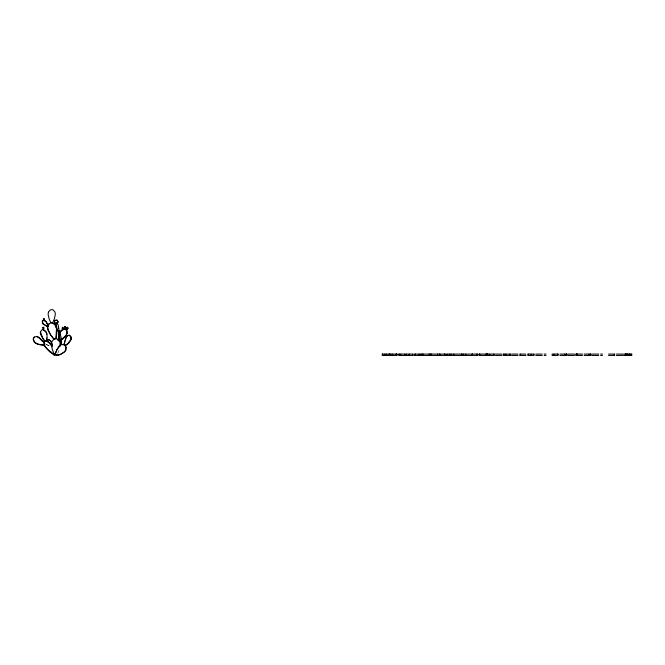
<?xml version="1.0" encoding="UTF-8"?>
<svg xmlns="http://www.w3.org/2000/svg" width="665" height="665" viewBox="0 0 665 665"><rect width="100%" height="100%" fill="white"/><g stroke="black" fill="none" stroke-linecap="round" stroke-linejoin="round"><path stroke-width="0.5" stroke-dasharray="3.33 2.49" d="M57.705 353.472L59.193 349.998M49.044 345.451L46.001 344.412M49.177 345.667L46.134 344.628L45.444 343.705"/><path stroke-width="1" d="M65.394 327.23L64.796 329.507L64.347 328.618M67.223 329.532L66.026 329.99L66.691 327.488M66.425 330.181L66.143 328.901M43.316 318.959L44.389 318.768L44.231 320.464L43.308 318.934M44.422 319.774L44.48 319.109M55.902 338.635L56.45 329.483M54.713 321.079L54.572 324.703L55.353 325.069L54.646 324.562L54.497 322.733M62.078 328.36L63.025 329.674L62.693 327.172M58.237 340.422L58.869 336.881M46.824 337.878L46.168 341.494L47.09 337.579L47.016 333.963L46.301 331.968L44.331 330.106L42.868 329.665L41.621 330.106L40.282 332.259L40.54 334.262L44.63 341.494L46.442 341.195M64.38 327.745L64.705 326.773L65.261 326.789M56.442 355.451L60.59 354.204L64.148 352.209L65.577 350.43L65.86 347.454L65.128 345.742L63.682 344.711L60.956 344.62L59.168 345.933L56.891 349.541L55.203 353.896C57.564 357.745 63.823 352.633 65.885 350.297L66.168 347.321L65.428 345.609L63.99 344.578L66.076 337.188L67.215 335.717L69.434 335.177L71.172 336.939L71.213 339.449C70.091 341.461 66.4 347.479 63.965 344.595L61.263 344.487M64.896 341.635L63.965 344.595M61.446 344.553L59.601 336.839L59.351 331.818C60.756 335.11 62.668 342.209 60.931 344.645L58.736 334.711L59.983 330.987L58.944 334.736L58.836 331.901L59.177 332.251M59.966 346.515L60.025 341.893L57.813 339.208L55.843 338.576L53.873 339.208L51.67 341.893L51.338 344.778L52.493 349.998L54.721 355.218L56.966 355.218M57.764 322.683L58.071 321.677L57.015 320.065L55.17 320.322L54.638 321.22M62.327 327.396L62.693 329.774M44.181 345.027L44.755 343.481L41.912 340.023L38.803 337.305L36.841 336.465L34.256 337.113L33.341 338.244L33.25 339.84L34.447 342.35C37.09 344.595 40.873 345.085 44.181 345.027C40.906 344.769 37.29 344.503 34.713 342.234L33.516 339.724L33.607 338.128L34.522 336.997M65.103 340.655L66.068 338.053M55.203 353.896L57.19 349.408L60.665 344.919M56.201 322.733L56.267 327.305L58.794 332.442L59.285 331.918L58.246 325.202L56.741 322.633L55.818 322.783L55.494 323.606L55.885 327.355L58.794 332.442M64.879 329.524L65.237 328.635M49.044 323.897L47.689 327.047L48.121 329.906L50.557 334.661L53.981 339.142M42.56 320.621L42.344 323.099L43.225 324.171L47.764 326.723L48.537 325.941L45.993 321.403L44.921 320.522L42.444 320.738M58.744 334.678L60.183 331.045L58.944 334.736M43.624 342.891L44.264 341.66M51.521 345.168L52.477 344.927L51.296 341.486L49.102 339.657L47.681 339.657L47.348 340.779L47.897 341.727L51.521 345.168L52.477 344.927M64.788 326.789L64.297 327.729L64.613 329.524M66.392 337.188L67.531 335.709M60.482 331.985L61.895 330.156L64.422 329.183M56.824 323.822L57.847 322.542M67.182 329.557L68.038 328.286L67.223 327.271M58.404 332.5L59.285 331.918M44.148 345.808L49.659 351.793L54.106 355.027L54.505 354.669C50.44 351.403 44.364 348.402 44.023 342.541L44.663 341.311L46.093 341.07L48.944 342.334L52.252 346.698M65.935 329.532L64.247 329.084L61.72 330.048L60.307 331.885L58.063 340.322L59.484 341.203L66.001 335.426L66.999 333.34L66.733 330.638M54.106 355.027L55.095 354.254M64.954 345.601L67.739 343.647L70.897 339.449L70.856 336.947L69.118 335.185M44.755 343.481L38.537 337.421L36.567 336.581M66.65 327.504L67.273 327.255M47.531 339.898L48.952 339.898L50.365 340.779L52.327 345.168M55.095 320.464L56.941 320.206L57.996 321.818M47.09 341.336L48.545 341.245M398.825 354.088L413.198 354.088M430.662 354.088L445.658 354.088L445.658 355.451L430.662 355.451L430.662 354.088L430.721 355.451M495.4 354.088L501.892 354.088M511.535 354.088L518.027 354.088M519.797 354.088L525.907 354.088M535.741 354.088L542.233 354.088M544.128 354.088L546.015 354.088M559.888 354.088L566.946 354.088L566.946 355.451L559.888 355.451M568.018 354.088L574.577 354.088M582.515 354.088L575.707 354.088L575.707 355.451L582.515 355.451M584.094 354.088L591.152 354.088L591.152 355.451L584.094 355.451M592.224 354.088L598.783 354.088M600.611 354.088L602.498 354.088M608.55 354.088L614.668 354.088L614.668 355.451L608.55 355.451M616.43 354.088L622.989 354.088M413.198 355.451L398.825 355.451L398.884 354.088M495.4 355.451L501.892 355.451M511.535 355.451L518.027 355.451M519.797 355.451L525.907 355.451M535.741 355.451L542.233 355.451M544.128 355.451L546.015 355.451M568.018 355.451L574.577 355.451M592.224 355.451L598.783 355.451M600.611 355.451L602.498 355.451M616.43 355.451L622.989 355.451M43.242 320.372L45.877 321.519L48.42 326.058M63.025 329.674L63 327.463M47.88 326.598L43.341 324.055L42.194 321.419M64.946 326.665L65.478 327.247M59.484 341.203C62.468 339.524 65.827 336.897 67.182 333.439L66.916 330.738L65.752 329.433M55.478 324.952L52.726 322.907L50.723 322.791L48.877 323.938L47.514 327.089L47.947 329.956L50.382 334.703L53.807 339.192L56.076 338.585L56.799 332.99L56.533 327.654M52.552 322.957L53.931 323.98M51.67 344.927L48.046 341.486M44.065 330.397L46.035 332.259M64.779 345.093L65.27 345.592M67.597 327.355L67.996 328.302M55.503 353.755L56.741 355.318M44.896 341.195L42.485 337.579L40.548 331.968M46.276 332.924L46.75 334.262M58.179 326.872L58.495 328.493M60.806 340.372L61.014 342.425M630.079 354.088L630.079 355.451M629.605 354.088L629.605 355.451M628.915 354.088L628.915 355.451M627.278 354.088L627.278 355.451M627.087 354.088L627.087 355.451M626.771 354.088L626.771 355.451M626.073 354.088L626.073 355.451M625.574 354.088L625.574 355.451M625.449 354.088L625.449 355.451M614.352 354.088L614.352 355.451M590.537 354.088L590.537 355.451M590.271 354.088L590.271 355.451M588.949 354.088L588.949 355.451M577.478 354.088L577.478 355.451M576.904 354.088L576.904 355.451M576.655 354.088L576.655 355.451M576.53 354.088L576.53 355.451M566.63 354.088L566.63 355.451M566.505 354.088L566.505 355.451M566.331 354.088L566.331 355.451M564.743 354.088L564.743 355.451M557.677 354.088L557.677 355.451M554.028 354.088L554.028 355.451M531.044 354.088L531.044 355.451M528.301 354.088L528.301 355.451M520.205 354.088L520.205 355.451M510.022 354.088L510.022 355.451M505.865 354.088L505.865 355.451M503.846 354.088L503.846 355.451M493.887 354.088L493.887 355.451M489.723 354.088L489.723 355.451M487.711 354.088L487.711 355.451M487.27 354.088L487.27 355.451M487.137 354.088L487.137 355.451M486.381 354.088L486.381 355.451M486.132 354.088L486.132 355.451M486.065 354.088L486.065 355.451M479.764 354.088L479.764 355.451M479.39 354.088L479.39 355.451M476.863 354.088L476.863 355.451M472.391 354.088L472.391 355.451M472.266 354.088L472.266 355.451M465.708 354.088L465.708 355.451M463.123 354.088L463.123 355.451M462.931 354.088L462.931 355.451M461.419 354.088L461.419 355.451M453.796 354.088L453.796 355.451M451.144 354.088L451.144 355.451M449.382 354.088L449.382 355.451M447.046 354.088L447.046 355.451M444.843 354.088L444.843 355.451M444.594 354.088L444.594 355.451M439.864 354.088L439.864 355.451M439.673 355.451L439.548 354.088L439.482 355.451M437.528 354.088L437.528 355.451M431.228 354.088L431.103 355.451M430.912 354.088L430.912 355.451M429.332 354.088L429.332 355.451M423.031 354.088L423.031 355.451M422.591 354.088L422.591 355.451M421.012 354.088L421.012 355.451M419.058 354.088L419.058 355.451M415.218 354.088L415.218 355.451M415.085 354.088L415.085 355.451M412.882 354.088L412.882 355.451M409.224 354.088L409.224 355.451M406.323 354.088L406.323 355.451M404.686 354.088L404.686 355.451M400.712 354.088L400.712 355.451M399.116 354.088L399.2 355.451M396.614 354.088L396.614 355.451M396.307 354.088L396.307 355.451M396.049 354.088L396.049 355.451M392.649 354.088L392.649 355.451M390.754 354.088L390.754 355.451M389.624 354.088L389.624 355.451M389.432 354.088L389.499 355.451M389.241 354.088L389.241 355.451M386.598 354.088L386.598 355.451M384.827 354.088L384.827 355.451M382.624 354.088L382.624 355.451L382.5 354.088M48.387 312.201L48.129 314.512L49.052 318.685L50.839 322.858L52.626 322.858L54.414 318.685L55.336 314.512L55.07 312.201L53.308 310.056L51.729 309.549L50.158 310.056L48.387 312.201M42.676 327.687L43.358 330.073L44.114 327.828L43.449 327.188L42.676 327.704M397.063 354.088L382.184 354.088L382.184 355.451L397.063 355.451L397.063 354.088M429.457 354.088L414.777 354.088L414.777 355.451L429.457 355.451L429.457 354.088M461.61 354.088L446.73 354.088L446.73 355.451L461.61 355.451L461.61 354.088M477.811 354.088L462.807 354.088L462.807 355.451L477.811 355.451L477.811 354.088M494.078 354.088L479.199 354.088L479.199 355.451L494.078 355.451L494.078 354.088M510.213 354.088L503.28 354.088L503.28 355.451L510.213 355.451L510.213 354.088M534.045 354.088L527.927 354.088L527.927 355.451L534.045 355.451L534.045 354.088M557.993 354.088L552.133 354.088L552.133 355.451L557.993 355.451L557.993 354.088M631.75 354.088L623.936 354.088L623.936 355.451L631.75 355.451L631.75 354.088"/></g></svg>
